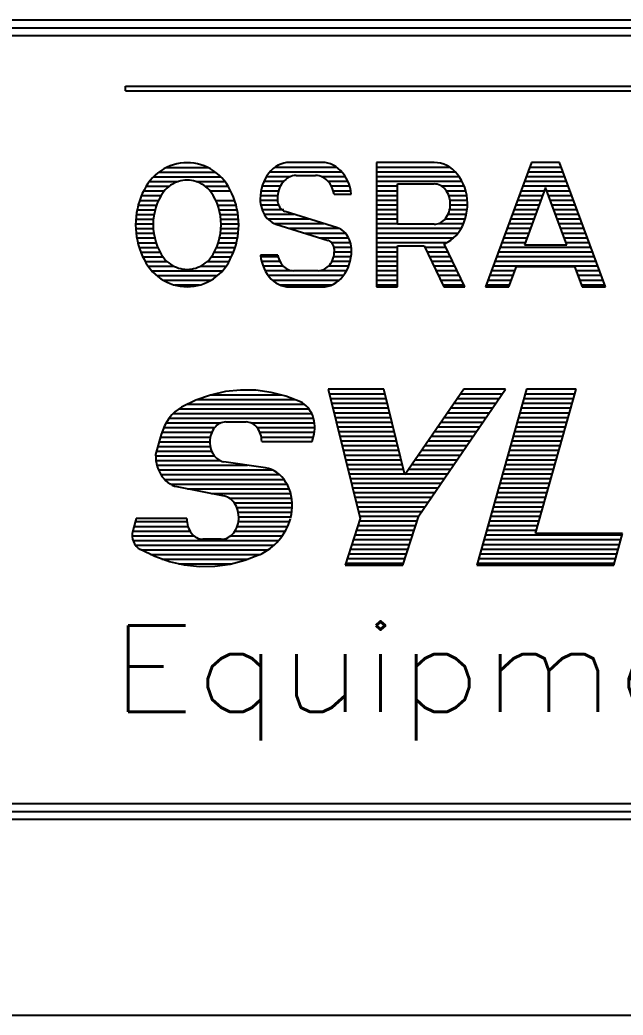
# Model space of a CAD drawing. Extents: x 0 to 420, y 0 to 297.
# Drawn here: x 140.13 to 155.54, y 0 to 25.4 of the extents above; entities that cross this region are included whole.
import ezdxf
from ezdxf.enums import TextEntityAlignment as Align

# ---------------------------------------------------------------- set-up
doc = ezdxf.new("R2010")
doc.units = 0
doc.header["$LTSCALE"] = 25
doc.layers.get('0').update_dxf_attribs({"linetype": 'CONTINUOUS'})
for name, color, linetype in [('255', 7, 'CONTINUOUS'), ('ECS_LEV_PG_FRAME', 7, 'CONTINUOUS'), ('ECS_LEV_PH_DATA', 7, 'CONTINUOUS'), ('ECS_LEV_PH_LOGO', 7, 'CONTINUOUS'), ('ECS_LXV_TEXT', 7, 'CONTINUOUS')]:
    doc.layers.add(name, color=color, linetype=linetype)
doc.styles.get("Standard").update_dxf_attribs({"font": 'romans.shx'})

# ---------------------------------------------------------------- blocks, each defined once
blk = doc.blocks.new('__TEXT_')
blk = doc.blocks.new('*X9')
at = {"layer": '255', "color": 0, "linetype": 'ByBlock'}
for p, q in [((9.62514, 1.28634), (9.66475, 1.28634)), ((9.6262, 1.29009), (9.66581, 1.29009)), ((9.62303, 1.27884), (9.66263, 1.27884)), ((9.62409, 1.28259), (9.66369, 1.28259)), ((9.62091, 1.27134), (9.66052, 1.27134)), ((9.62197, 1.27509), (9.66157, 1.27509)), ((9.61879, 1.26384), (9.6584, 1.26384)), ((9.61985, 1.26759), (9.65946, 1.26759)), ((9.61667, 1.25634), (9.65628, 1.25634)), ((9.61773, 1.26009), (9.65734, 1.26009)), ((9.61456, 1.24884), (9.65416, 1.24884)), ((9.61562, 1.25259), (9.65522, 1.25259)), ((9.61244, 1.24134), (9.65204, 1.24134)), ((9.6135, 1.24509), (9.6531, 1.24509)), ((9.61032, 1.23384), (9.64993, 1.23384)), ((9.61138, 1.23759), (9.65099, 1.23759)), ((9.60714, 1.22259), (9.64675, 1.22259)), ((9.6082, 1.22634), (9.64781, 1.22634)), ((9.60926, 1.23009), (9.64887, 1.23009)), ((9.60503, 1.21509), (9.64463, 1.21509)), ((9.60609, 1.21884), (9.64569, 1.21884)), ((9.60291, 1.20759), (9.64252, 1.20759)), ((9.60397, 1.21134), (9.64357, 1.21134)), ((9.60079, 1.20009), (9.6404, 1.20009)), ((9.60185, 1.20384), (9.64146, 1.20384)), ((9.59867, 1.19259), (9.63828, 1.19259)), ((9.59973, 1.19634), (9.63934, 1.19634)), ((9.59656, 1.18509), (9.63616, 1.18509)), ((9.59762, 1.18884), (9.63722, 1.18884)), ((9.59444, 1.17759), (9.70366, 1.17759)), ((9.5955, 1.18134), (9.6351, 1.18134)), ((9.59232, 1.17009), (9.70155, 1.17009)), ((9.59338, 1.17384), (9.70261, 1.17384)), ((9.5902, 1.16259), (9.69943, 1.16259)), ((9.59126, 1.16634), (9.70049, 1.16634)), ((9.58809, 1.15509), (9.69731, 1.15509)), ((9.58914, 1.15884), (9.69837, 1.15884))]:
    blk.add_line(p, q, dxfattribs=at)
blk = doc.blocks.new('*X8')
at = {"layer": '255', "color": 0, "linetype": 'ByBlock'}
for p, q in [((9.47002, 1.29009), (9.51441, 1.29009)), ((9.47094, 1.28634), (9.51533, 1.28634)), ((9.57208, 1.28634), (9.60544, 1.28634)), ((9.57466, 1.29009), (9.60801, 1.29009)), ((9.47186, 1.28259), (9.51625, 1.28259)), ((9.47279, 1.27884), (9.51717, 1.27884)), ((9.56694, 1.27884), (9.6003, 1.27884)), ((9.56951, 1.28259), (9.60287, 1.28259)), ((9.47371, 1.27509), (9.5181, 1.27509)), ((9.47463, 1.27134), (9.51902, 1.27134)), ((9.5618, 1.27134), (9.59515, 1.27134)), ((9.56437, 1.27509), (9.59772, 1.27509)), ((9.47556, 1.26759), (9.51994, 1.26759)), ((9.47648, 1.26384), (9.52087, 1.26384)), ((9.55666, 1.26384), (9.59001, 1.26384)), ((9.55923, 1.26759), (9.59258, 1.26759)), ((9.4774, 1.26009), (9.52179, 1.26009)), ((9.47832, 1.25634), (9.52271, 1.25634)), ((9.55151, 1.25634), (9.58487, 1.25634)), ((9.55408, 1.26009), (9.58744, 1.26009)), ((9.47925, 1.25259), (9.52364, 1.25259)), ((9.48017, 1.24884), (9.52456, 1.24884)), ((9.54637, 1.24884), (9.57972, 1.24884)), ((9.54894, 1.25259), (9.5823, 1.25259)), ((9.48109, 1.24509), (9.52548, 1.24509)), ((9.48202, 1.24134), (9.52641, 1.24134)), ((9.54123, 1.24134), (9.57458, 1.24134)), ((9.5438, 1.24509), (9.57715, 1.24509)), ((9.48294, 1.23759), (9.52733, 1.23759)), ((9.48386, 1.23384), (9.52825, 1.23384)), ((9.53608, 1.23384), (9.56944, 1.23384)), ((9.53866, 1.23759), (9.57201, 1.23759)), ((9.48479, 1.23009), (9.52917, 1.23009)), ((9.48571, 1.22634), (9.5301, 1.22634)), ((9.48663, 1.22259), (9.56172, 1.22259)), ((9.53094, 1.22634), (9.5643, 1.22634)), ((9.53351, 1.23009), (9.56687, 1.23009)), ((9.48756, 1.21884), (9.55915, 1.21884)), ((9.48848, 1.21509), (9.55658, 1.21509)), ((9.4894, 1.21134), (9.55401, 1.21134)), ((9.49032, 1.20759), (9.55144, 1.20759)), ((9.49125, 1.20384), (9.54887, 1.20384)), ((9.49217, 1.20009), (9.5463, 1.20009)), ((9.49309, 1.19634), (9.54372, 1.19634)), ((9.49402, 1.19259), (9.54122, 1.19259)), ((9.49274, 1.18509), (9.53882, 1.18509)), ((9.49394, 1.18884), (9.54002, 1.18884)), ((9.49034, 1.17759), (9.53642, 1.17759)), ((9.49154, 1.18134), (9.53762, 1.18134)), ((9.48794, 1.17009), (9.53402, 1.17009)), ((9.48914, 1.17384), (9.53522, 1.17384)), ((9.48554, 1.16259), (9.53162, 1.16259)), ((9.48674, 1.16634), (9.53282, 1.16634)), ((9.48314, 1.15509), (9.52922, 1.15509)), ((9.48434, 1.15884), (9.53042, 1.15884))]:
    blk.add_line(p, q, dxfattribs=at)
blk = doc.blocks.new('*X7')
at = {"layer": '255', "color": 0, "linetype": 'ByBlock'}
for p, q in [((9.37577, 1.28943), (9.43141, 1.28943)), ((9.3498, 1.27818), (9.4536, 1.27818)), ((9.35656, 1.28193), (9.44994, 1.28193)), ((9.36482, 1.28568), (9.44238, 1.28568)), ((9.34228, 1.27068), (9.45732, 1.27068)), ((9.3454, 1.27443), (9.45593, 1.27443)), ((9.3378, 1.26318), (9.37848, 1.26318)), ((9.33984, 1.26693), (9.38335, 1.26693)), ((9.40719, 1.26693), (9.45805, 1.26693)), ((9.41225, 1.26318), (9.45835, 1.26318)), ((9.3353, 1.25568), (9.37503, 1.25568)), ((9.33641, 1.25943), (9.37617, 1.25943)), ((9.41447, 1.25943), (9.45811, 1.25943)), ((9.41569, 1.25568), (9.45729, 1.25568)), ((9.33318, 1.24818), (9.37492, 1.24818)), ((9.33424, 1.25193), (9.37464, 1.25193)), ((9.33135, 1.24068), (9.37813, 1.24068)), ((9.33212, 1.24443), (9.37596, 1.24443)), ((9.33166, 1.23693), (9.3829, 1.23693)), ((9.33232, 1.23318), (9.40453, 1.23318)), ((9.33368, 1.22943), (9.42439, 1.22943)), ((9.33559, 1.22568), (9.43005, 1.22568)), ((9.33841, 1.22193), (9.43357, 1.22193)), ((9.34312, 1.21818), (9.43609, 1.21818)), ((9.35688, 1.21443), (9.43788, 1.21443)), ((9.37591, 1.21068), (9.43904, 1.21068)), ((9.39013, 1.20693), (9.43995, 1.20693)), ((9.39423, 1.20318), (9.44027, 1.20318)), ((9.39624, 1.19943), (9.44034, 1.19943)), ((9.39725, 1.19568), (9.43998, 1.19568)), ((9.39759, 1.19193), (9.43927, 1.19193)), ((9.31412, 1.18443), (9.35712, 1.18443)), ((9.31518, 1.18818), (9.35638, 1.18818)), ((9.39648, 1.18443), (9.43669, 1.18443)), ((9.39736, 1.18818), (9.43816, 1.18818)), ((9.31263, 1.17693), (9.36197, 1.17693)), ((9.31307, 1.18068), (9.35875, 1.18068)), ((9.39131, 1.17693), (9.43246, 1.17693)), ((9.39473, 1.18068), (9.43481, 1.18068)), ((9.31329, 1.17318), (9.42953, 1.17318)), ((9.31526, 1.16943), (9.42587, 1.16943)), ((9.31972, 1.16568), (9.42115, 1.16568)), ((9.32722, 1.16193), (9.41462, 1.16193)), ((9.33633, 1.15818), (9.4052, 1.15818)), ((9.34988, 1.15443), (9.392, 1.15443))]:
    blk.add_line(p, q, dxfattribs=at)
blk = doc.blocks.new('*X5')
at = {"layer": '255', "color": 0, "linetype": 'ByBlock'}
for p, q in [((9.62993, 1.4709), (9.65512, 1.4709)), ((9.62716, 1.4634), (9.65789, 1.4634)), ((9.62854, 1.46715), (9.65651, 1.46715)), ((9.62439, 1.4559), (9.66066, 1.4559)), ((9.62577, 1.45965), (9.65928, 1.45965)), ((9.62024, 1.44465), (9.63886, 1.44465)), ((9.62162, 1.4484), (9.64024, 1.4484)), ((9.623, 1.45215), (9.64163, 1.45215)), ((9.64343, 1.45215), (9.66205, 1.45215)), ((9.64481, 1.4484), (9.66343, 1.4484)), ((9.6462, 1.44465), (9.66482, 1.44465)), ((9.61747, 1.43715), (9.63609, 1.43715)), ((9.61885, 1.4409), (9.63747, 1.4409)), ((9.64758, 1.4409), (9.6662, 1.4409)), ((9.64896, 1.43715), (9.66759, 1.43715)), ((9.6147, 1.42965), (9.63332, 1.42965)), ((9.61608, 1.4334), (9.6347, 1.4334)), ((9.65035, 1.4334), (9.66897, 1.4334)), ((9.65173, 1.42965), (9.67035, 1.42965)), ((9.61193, 1.42215), (9.63055, 1.42215)), ((9.61331, 1.4259), (9.63193, 1.4259)), ((9.65312, 1.4259), (9.67174, 1.4259)), ((9.6545, 1.42215), (9.67312, 1.42215)), ((9.60916, 1.41465), (9.62778, 1.41465)), ((9.61054, 1.4184), (9.62916, 1.4184)), ((9.65589, 1.4184), (9.67451, 1.4184)), ((9.65727, 1.41465), (9.67589, 1.41465)), ((9.60639, 1.40715), (9.67866, 1.40715)), ((9.60777, 1.4109), (9.62639, 1.4109)), ((9.65866, 1.4109), (9.67728, 1.4109)), ((9.60362, 1.39965), (9.68143, 1.39965)), ((9.605, 1.4034), (9.68005, 1.4034)), ((9.60085, 1.39215), (9.6842, 1.39215)), ((9.60224, 1.3959), (9.68282, 1.3959)), ((9.59808, 1.38465), (9.6167, 1.38465)), ((9.59947, 1.3884), (9.61809, 1.3884)), ((9.66696, 1.3884), (9.68559, 1.3884)), ((9.66835, 1.38465), (9.68697, 1.38465)), ((9.59531, 1.37715), (9.61393, 1.37715)), ((9.5967, 1.3809), (9.61532, 1.3809)), ((9.66973, 1.3809), (9.68835, 1.3809)), ((9.67112, 1.37715), (9.68974, 1.37715))]:
    blk.add_line(p, q, dxfattribs=at)
blk = doc.blocks.new('*X4')
at = {"layer": '255', "color": 0, "linetype": 'ByBlock'}
for p, q in [((9.50747, 1.4709), (9.56575, 1.4709)), ((9.50747, 1.46715), (9.57033, 1.46715)), ((9.50747, 1.4634), (9.57347, 1.4634)), ((9.50747, 1.45965), (9.57587, 1.45965)), ((9.50747, 1.4559), (9.52443, 1.4559)), ((9.55934, 1.4559), (9.57747, 1.4559)), ((9.50747, 1.45215), (9.52443, 1.45215)), ((9.50747, 1.4484), (9.52443, 1.4484)), ((9.50747, 1.44465), (9.52443, 1.44465)), ((9.56316, 1.45215), (9.57871, 1.45215)), ((9.56517, 1.4484), (9.57958, 1.4484)), ((9.56619, 1.44465), (9.57998, 1.44465)), ((9.50747, 1.4409), (9.52443, 1.4409)), ((9.50747, 1.43715), (9.52443, 1.43715)), ((9.56604, 1.43715), (9.57987, 1.43715)), ((9.56653, 1.4409), (9.5802, 1.4409)), ((9.50747, 1.4334), (9.52443, 1.4334)), ((9.50747, 1.42965), (9.52443, 1.42965)), ((9.56236, 1.42965), (9.57837, 1.42965)), ((9.56473, 1.4334), (9.57945, 1.4334)), ((9.50747, 1.4259), (9.52443, 1.4259)), ((9.50747, 1.42215), (9.57522, 1.42215)), ((9.55677, 1.4259), (9.57706, 1.4259)), ((9.50747, 1.4184), (9.57265, 1.4184)), ((9.50747, 1.41465), (9.56919, 1.41465)), ((9.50747, 1.4109), (9.56404, 1.4109)), ((9.50747, 1.40715), (9.52443, 1.40715)), ((9.54614, 1.40715), (9.56275, 1.40715)), ((9.50747, 1.4034), (9.52443, 1.4034)), ((9.50747, 1.39965), (9.52443, 1.39965)), ((9.54794, 1.4034), (9.56455, 1.4034)), ((9.54974, 1.39965), (9.56635, 1.39965)), ((9.50747, 1.3959), (9.52443, 1.3959)), ((9.50747, 1.39215), (9.52443, 1.39215)), ((9.55154, 1.3959), (9.56815, 1.3959)), ((9.55334, 1.39215), (9.56995, 1.39215)), ((9.50747, 1.3884), (9.52443, 1.3884)), ((9.50747, 1.38465), (9.52443, 1.38465)), ((9.55514, 1.3884), (9.57175, 1.3884)), ((9.55694, 1.38465), (9.57355, 1.38465)), ((9.50747, 1.3809), (9.52443, 1.3809)), ((9.50747, 1.37715), (9.52443, 1.37715)), ((9.55874, 1.3809), (9.57535, 1.3809)), ((9.56054, 1.37715), (9.57715, 1.37715))]:
    blk.add_line(p, q, dxfattribs=at)
blk = doc.blocks.new('*X3')
at = {"layer": '255', "color": 0, "linetype": 'ByBlock'}
for p, q in [((9.42647, 1.4709), (9.4758, 1.4709)), ((9.41966, 1.4634), (9.439, 1.4634)), ((9.42245, 1.46715), (9.47994, 1.46715)), ((9.46344, 1.4634), (9.4828, 1.4634)), ((9.41638, 1.4559), (9.43104, 1.4559)), ((9.41779, 1.45965), (9.43367, 1.45965)), ((9.46882, 1.45965), (9.48473, 1.45965)), ((9.47144, 1.4559), (9.48607, 1.4559)), ((9.41484, 1.44465), (9.42852, 1.44465)), ((9.41488, 1.4484), (9.42857, 1.4484)), ((9.4154, 1.45215), (9.42947, 1.45215)), ((9.42905, 1.44465), (9.42905, 1.44465)), ((9.47311, 1.45215), (9.48711, 1.45215)), ((9.4153, 1.4409), (9.4294, 1.4409)), ((9.41621, 1.43715), (9.43175, 1.43715)), ((9.4314, 1.4409), (9.4314, 1.4409)), ((9.43192, 1.43715), (9.43374, 1.43715)), ((9.41795, 1.4334), (9.44156, 1.4334)), ((9.42076, 1.42965), (9.45359, 1.42965)), ((9.42623, 1.4259), (9.46562, 1.4259)), ((9.43812, 1.42215), (9.47661, 1.42215)), ((9.47661, 1.42215), (9.47749, 1.42215)), ((9.45015, 1.4184), (9.47895, 1.4184)), ((9.46218, 1.41465), (9.4813, 1.41465)), ((9.47895, 1.4184), (9.48258, 1.4184)), ((9.4813, 1.41465), (9.48517, 1.41465)), ((9.47148, 1.4109), (9.48364, 1.4109)), ((9.47377, 1.40715), (9.48598, 1.40715)), ((9.48364, 1.4109), (9.48672, 1.4109)), ((9.48598, 1.40715), (9.48756, 1.40715)), ((9.41514, 1.39965), (9.42908, 1.39965)), ((9.47333, 1.39965), (9.48739, 1.39965)), ((9.47396, 1.4034), (9.48764, 1.4034)), ((9.41588, 1.3959), (9.43045, 1.3959)), ((9.41699, 1.39215), (9.433, 1.39215)), ((9.46933, 1.39215), (9.48553, 1.39215)), ((9.47196, 1.3959), (9.48656, 1.3959)), ((9.41876, 1.3884), (9.43973, 1.3884)), ((9.42111, 1.38465), (9.48135, 1.38465)), ((9.462, 1.3884), (9.48375, 1.3884)), ((9.4245, 1.3809), (9.47794, 1.3809)), ((9.43022, 1.37715), (9.47234, 1.37715))]:
    blk.add_line(p, q, dxfattribs=at)
blk = doc.blocks.new('*X2')
at = {"layer": '255', "color": 0, "linetype": 'ByBlock'}
for p, q in [((9.34015, 1.47069), (9.37293, 1.47069)), ((9.32969, 1.46319), (9.38344, 1.46319)), ((9.33392, 1.46694), (9.37903, 1.46694)), ((9.32381, 1.45569), (9.3421, 1.45569)), ((9.32645, 1.45944), (9.34939, 1.45944)), ((9.3638, 1.45944), (9.38662, 1.45944)), ((9.37083, 1.45569), (9.3892, 1.45569)), ((9.3201, 1.44819), (9.33555, 1.44819)), ((9.32168, 1.45194), (9.33812, 1.45194)), ((9.37476, 1.45194), (9.39135, 1.45194)), ((9.37744, 1.44819), (9.37746, 1.44819)), ((9.31658, 1.43694), (9.33089, 1.43694)), ((9.31754, 1.44069), (9.33215, 1.44069)), ((9.31857, 1.44444), (9.3336, 1.44444)), ((9.37944, 1.44444), (9.39434, 1.44444)), ((9.38085, 1.44069), (9.39554, 1.44069)), ((9.38211, 1.43694), (9.39636, 1.43694)), ((9.31556, 1.42944), (9.32952, 1.42944)), ((9.3159, 1.43319), (9.3301, 1.43319)), ((9.3829, 1.43319), (9.39711, 1.43319)), ((9.38349, 1.42944), (9.39745, 1.42944)), ((9.31535, 1.42569), (9.32939, 1.42569)), ((9.31548, 1.42194), (9.32944, 1.42194)), ((9.38357, 1.42194), (9.39753, 1.42194)), ((9.38362, 1.42569), (9.39766, 1.42569)), ((9.31578, 1.41819), (9.32986, 1.41819)), ((9.31636, 1.41444), (9.33059, 1.41444)), ((9.38241, 1.41444), (9.39677, 1.41444)), ((9.38315, 1.41819), (9.39723, 1.41819)), ((9.31717, 1.41069), (9.33165, 1.41069)), ((9.31816, 1.40694), (9.33306, 1.40694)), ((9.37993, 1.40694), (9.39486, 1.40694)), ((9.38138, 1.41069), (9.39582, 1.41069)), ((9.31955, 1.40319), (9.33481, 1.40319)), ((9.32102, 1.39944), (9.33705, 1.39944)), ((9.37599, 1.39944), (9.39192, 1.39944)), ((9.3782, 1.40319), (9.39346, 1.40319)), ((9.32303, 1.39569), (9.34045, 1.39569)), ((9.32529, 1.39194), (9.34591, 1.39194)), ((9.36698, 1.39194), (9.38759, 1.39194)), ((9.37242, 1.39569), (9.38998, 1.39569)), ((9.32842, 1.38819), (9.38478, 1.38819)), ((9.33236, 1.38444), (9.38072, 1.38444)), ((9.33772, 1.38069), (9.37536, 1.38069)), ((9.34637, 1.37694), (9.36648, 1.37694))]:
    blk.add_line(p, q, dxfattribs=at)
blk = doc.blocks.new('osilogo')
at = {"layer": '255', "color": 7, "linetype": 'Continuous'}
for p, q in [((0.02517, 0.50584), (0.02517, 0.50959)), ((0.02517, 0.50959), (1.19602, 0.50959)), ((0.02517, 0.50584), (1.19227, 0.50584)), ((0.18237, 0.44863), (0.15607, 0.44863)), ((0.22546, 0.44863), (0.22546, 0.34935)), ((0.27159, 0.44863), (0.22546, 0.44863)), ((0.3493, 0.44863), (0.31264, 0.34935)), ((0.37172, 0.44863), (0.3493, 0.44863)), ((0.40838, 0.34935), (0.37172, 0.44863)), ((0.16146, 0.43827), (0.17699, 0.43827)), ((0.24242, 0.43154), (0.27159, 0.43154)), ((0.24242, 0.39931), (0.24242, 0.43154)), ((0.19167, 0.42332), (0.20545, 0.42332)), ((0.36051, 0.42857), (0.34364, 0.38288)), ((0.37738, 0.38288), (0.36051, 0.42857)), ((0.19434, 0.39653), (0.15274, 0.4095)), ((0.14533, 0.39948), (0.18693, 0.38651)), ((0.27159, 0.39931), (0.24242, 0.39931)), ((0.24242, 0.38223), (0.2636, 0.38223)), ((0.24242, 0.34935), (0.24242, 0.38223)), ((0.2636, 0.38223), (0.27938, 0.34935)), ((0.27978, 0.38311), (0.27992, 0.38367)), ((0.29599, 0.34935), (0.27978, 0.38311)), ((0.27992, 0.38367), (0.28267, 0.38525)), ((0.34364, 0.38288), (0.37738, 0.38288)), ((0.14683, 0.37466), (0.133, 0.37466)), ((0.33126, 0.34935), (0.33733, 0.36579)), ((0.33733, 0.36579), (0.38369, 0.36579)), ((0.38369, 0.36579), (0.38976, 0.34935)), ((0.17907, 0.36231), (0.15938, 0.36231)), ((0.15607, 0.34935), (0.18237, 0.34935)), ((0.22546, 0.34935), (0.24242, 0.34935)), ((0.27938, 0.34935), (0.29599, 0.34935)), ((0.31264, 0.34935), (0.33126, 0.34935)), ((0.38976, 0.34935), (0.40838, 0.34935)), ((0.18708, 0.26781), (0.21249, 0.16458)), ((0.23147, 0.26781), (0.18708, 0.26781)), ((0.2483, 0.19941), (0.23147, 0.26781)), ((0.29521, 0.26781), (0.2483, 0.19941)), ((0.25926, 0.16673), (0.32857, 0.26781)), ((0.32857, 0.26781), (0.29521, 0.26781)), ((0.34525, 0.26781), (0.30561, 0.12744)), ((0.38485, 0.26781), (0.34525, 0.26781)), ((0.35236, 0.15274), (0.38485, 0.26781)), ((0.10528, 0.24165), (0.12159, 0.24165)), ((0.05383, 0.23159), (0.04933, 0.21565)), ((0.13394, 0.22606), (0.17426, 0.22606)), ((0.17426, 0.22606), (0.17537, 0.22998)), ((0.13706, 0.20497), (0.10376, 0.20997)), ((0.06635, 0.19008), (0.10389, 0.18268)), ((0.24668, 0.12744), (0.25926, 0.16673)), ((0.03389, 0.16471), (0.0311, 0.15482)), ((0.07418, 0.16471), (0.03389, 0.16471)), ((0.21249, 0.16458), (0.2006, 0.12744)), ((0.42198, 0.15274), (0.35236, 0.15274)), ((0.41484, 0.12744), (0.42198, 0.15274)), ((0.10173, 0.14808), (0.08708, 0.14808)), ((0.2006, 0.12744), (0.24668, 0.12744)), ((0.30561, 0.12744), (0.41484, 0.12744))]:
    blk.add_line(p, q, dxfattribs=at)
for points in [[(0.10739, 0.42932, 0), (0.10578, 0.43185, 0), (0.10399, 0.43423, 0), (0.10205, 0.43645, 0), (0.09997, 0.43849, 0), (0.09776, 0.44036, 0), (0.09545, 0.44204, 0), (0.09303, 0.44353, 0), (0.09054, 0.44483, 0), (0.08797, 0.44593, 0), (0.08534, 0.44683, 0), (0.08267, 0.44754, 0), (0.07996, 0.44804, 0), (0.07723, 0.44835, 0), (0.07449, 0.44845, 0), (0.07175, 0.44835, 0), (0.06902, 0.44804, 0), (0.06631, 0.44754, 0), (0.06363, 0.44683, 0), (0.06101, 0.44593, 0), (0.05844, 0.44483, 0), (0.05594, 0.44353, 0), (0.05353, 0.44204, 0), (0.05121, 0.44036, 0), (0.04901, 0.43849, 0), (0.04693, 0.43645, 0), (0.04499, 0.43423, 0), (0.0432, 0.43185, 0), (0.04158, 0.42932, 0)], [(0.15607, 0.44863, 0), (0.15379, 0.44849, 0), (0.15153, 0.44807, 0), (0.14932, 0.44738, 0), (0.14717, 0.44641, 0), (0.1451, 0.44519, 0), (0.14314, 0.44373, 0), (0.14131, 0.44202, 0), (0.13962, 0.44011, 0), (0.13808, 0.43799, 0), (0.13672, 0.4357, 0), (0.13555, 0.43325, 0), (0.13457, 0.43067, 0), (0.1338, 0.42798, 0), (0.13325, 0.42521, 0), (0.13291, 0.42239, 0), (0.1328, 0.41954, 0)], [(0.20545, 0.42332, 0), (0.20505, 0.42607, 0), (0.20445, 0.42876, 0), (0.20364, 0.43136, 0), (0.20263, 0.43385, 0), (0.20144, 0.43622, 0), (0.20007, 0.43842, 0), (0.19854, 0.44046, 0), (0.19687, 0.4423, 0), (0.19505, 0.44393, 0), (0.19312, 0.44534, 0), (0.19109, 0.44651, 0), (0.18899, 0.44743, 0), (0.18682, 0.44809, 0), (0.18461, 0.44849, 0), (0.18237, 0.44863, 0)], [(0.28267, 0.38525, 0), (0.28495, 0.38673, 0), (0.28711, 0.38848, 0), (0.28912, 0.39048, 0), (0.29097, 0.39272, 0), (0.29264, 0.39517, 0), (0.2941, 0.3978, 0), (0.29536, 0.40061, 0), (0.2964, 0.40355, 0), (0.2972, 0.4066, 0), (0.29776, 0.40974, 0), (0.29808, 0.41293, 0), (0.29815, 0.41614, 0), (0.29797, 0.41935, 0), (0.29754, 0.42251, 0), (0.29687, 0.42562, 0), (0.29597, 0.42862, 0), (0.29483, 0.43151, 0), (0.29348, 0.43424, 0), (0.29192, 0.4368, 0), (0.29017, 0.43915, 0), (0.28825, 0.44129, 0), (0.28617, 0.44318, 0), (0.28396, 0.44481, 0), (0.28163, 0.44617, 0), (0.2792, 0.44724, 0), (0.27671, 0.44801, 0), (0.27416, 0.44847, 0), (0.27159, 0.44863, 0)], [(0.16146, 0.43827, 0), (0.15999, 0.43818, 0), (0.15854, 0.43791, 0), (0.15711, 0.43747, 0), (0.15572, 0.43685, 0), (0.15439, 0.43606, 0), (0.15313, 0.43512, 0), (0.15195, 0.43402, 0), (0.15086, 0.43279, 0), (0.14987, 0.43142, 0), (0.149, 0.42995, 0), (0.14824, 0.42837, 0), (0.14761, 0.42671, 0), (0.14712, 0.42498, 0), (0.14676, 0.42319, 0), (0.14654, 0.42137, 0), (0.14647, 0.41954, 0)], [(0.19167, 0.42332, 0), (0.1913, 0.42509, 0), (0.1908, 0.42681, 0), (0.19017, 0.42846, 0), (0.18941, 0.43002, 0), (0.18853, 0.43149, 0), (0.18754, 0.43284, 0), (0.18646, 0.43406, 0), (0.18528, 0.43515, 0), (0.18402, 0.43608, 0), (0.1827, 0.43686, 0), (0.18132, 0.43747, 0), (0.1799, 0.43792, 0), (0.17845, 0.43818, 0), (0.17699, 0.43827, 0)], [(0.04158, 0.42932, 0), (0.04008, 0.42659, 0), (0.03871, 0.42378, 0), (0.03749, 0.42087, 0), (0.03642, 0.4179, 0), (0.0355, 0.41485, 0), (0.03474, 0.41175, 0), (0.03415, 0.4086, 0), (0.03372, 0.40542, 0), (0.03346, 0.40221, 0), (0.03338, 0.39899, 0), (0.03346, 0.39577, 0), (0.03372, 0.39256, 0), (0.03415, 0.38938, 0), (0.03474, 0.38623, 0), (0.0355, 0.38313, 0), (0.03642, 0.38008, 0), (0.03749, 0.3771, 0), (0.03871, 0.3742, 0), (0.04008, 0.37138, 0), (0.04158, 0.36866, 0)], [(0.09531, 0.42238, 0), (0.09428, 0.42399, 0), (0.09315, 0.4255, 0), (0.09193, 0.42691, 0), (0.09061, 0.42822, 0), (0.08922, 0.42941, 0), (0.08776, 0.43048, 0), (0.08623, 0.43144, 0), (0.08465, 0.43227, 0), (0.08303, 0.43298, 0), (0.08137, 0.43356, 0), (0.07967, 0.43401, 0), (0.07796, 0.43434, 0), (0.07623, 0.43453, 0), (0.07449, 0.4346, 0), (0.07275, 0.43453, 0), (0.07102, 0.43434, 0), (0.06931, 0.43401, 0), (0.06761, 0.43356, 0), (0.06595, 0.43298, 0), (0.06432, 0.43227, 0), (0.06274, 0.43144, 0), (0.06122, 0.43048, 0), (0.05975, 0.42941, 0), (0.05836, 0.42822, 0), (0.05705, 0.42691, 0), (0.05582, 0.4255, 0), (0.05469, 0.42399, 0), (0.05367, 0.42238, 0)], [(0.10739, 0.36866, 0), (0.1089, 0.37138, 0), (0.11026, 0.3742, 0), (0.11149, 0.3771, 0), (0.11256, 0.38008, 0), (0.11348, 0.38313, 0), (0.11423, 0.38623, 0), (0.11483, 0.38938, 0), (0.11526, 0.39256, 0), (0.11551, 0.39577, 0), (0.1156, 0.39899, 0), (0.11551, 0.40221, 0), (0.11526, 0.40542, 0), (0.11483, 0.4086, 0), (0.11423, 0.41175, 0), (0.11348, 0.41485, 0), (0.11256, 0.4179, 0), (0.11149, 0.42087, 0), (0.11026, 0.42378, 0), (0.1089, 0.42659, 0), (0.10739, 0.42932, 0)], [(0.27159, 0.39931, 0), (0.27286, 0.39939, 0), (0.27411, 0.39962, 0), (0.27534, 0.40001, 0), (0.27653, 0.40054, 0), (0.27767, 0.40122, 0), (0.27875, 0.40203, 0), (0.27977, 0.40297, 0), (0.28071, 0.40403, 0), (0.28156, 0.40521, 0), (0.28231, 0.40648, 0), (0.28296, 0.40783, 0), (0.2835, 0.40926, 0), (0.28393, 0.41075, 0), (0.28424, 0.41228, 0), (0.28442, 0.41385, 0), (0.28448, 0.41543, 0), (0.28442, 0.41701, 0), (0.28424, 0.41857, 0), (0.28393, 0.4201, 0), (0.2835, 0.42159, 0), (0.28296, 0.42302, 0), (0.28231, 0.42438, 0), (0.28156, 0.42565, 0), (0.28071, 0.42682, 0), (0.27977, 0.42788, 0), (0.27875, 0.42882, 0), (0.27767, 0.42964, 0), (0.27653, 0.43031, 0), (0.27534, 0.43085, 0), (0.27411, 0.43123, 0), (0.27286, 0.43146, 0), (0.27159, 0.43154, 0)], [(0.05367, 0.42238, 0), (0.05205, 0.41936, 0), (0.05065, 0.41619, 0), (0.04948, 0.4129, 0), (0.04856, 0.40952, 0), (0.0479, 0.40605, 0), (0.04749, 0.40253, 0), (0.04736, 0.39899, 0), (0.04749, 0.39544, 0), (0.0479, 0.39193, 0), (0.04856, 0.38846, 0), (0.04948, 0.38507, 0), (0.05065, 0.38179, 0), (0.05205, 0.37862, 0), (0.05367, 0.3756, 0)], [(0.09531, 0.3756, 0), (0.09693, 0.37862, 0), (0.09833, 0.38179, 0), (0.0995, 0.38507, 0), (0.10042, 0.38846, 0), (0.10108, 0.39193, 0), (0.10148, 0.39544, 0), (0.10162, 0.39899, 0), (0.10148, 0.40253, 0), (0.10108, 0.40605, 0), (0.10042, 0.40952, 0), (0.0995, 0.4129, 0), (0.09833, 0.41619, 0), (0.09693, 0.41936, 0), (0.09531, 0.42238, 0)], [(0.1328, 0.41954, 0), (0.13287, 0.41758, 0), (0.1331, 0.41564, 0), (0.13346, 0.41374, 0), (0.13397, 0.41189, 0), (0.13462, 0.41011, 0), (0.1354, 0.40841, 0), (0.1363, 0.40681, 0), (0.13733, 0.40533, 0), (0.13845, 0.40397, 0), (0.13968, 0.40276, 0), (0.14099, 0.40169, 0), (0.14238, 0.40079, 0), (0.14383, 0.40005, 0), (0.14533, 0.39948, 0)], [(0.14647, 0.41954, 0), (0.1465, 0.41856, 0), (0.14662, 0.41759, 0), (0.1468, 0.41664, 0), (0.14705, 0.41571, 0), (0.14738, 0.41482, 0), (0.14777, 0.41397, 0), (0.14822, 0.41317, 0), (0.14873, 0.41242, 0), (0.1493, 0.41174, 0), (0.14991, 0.41113, 0), (0.15057, 0.4106, 0), (0.15127, 0.41015, 0), (0.15199, 0.40978, 0), (0.15274, 0.4095, 0)], [(0.20565, 0.37844, 0), (0.20558, 0.3802, 0), (0.20538, 0.38195, 0), (0.20505, 0.38367, 0), (0.20459, 0.38534, 0), (0.204, 0.38694, 0), (0.2033, 0.38848, 0), (0.20249, 0.38992, 0), (0.20156, 0.39126, 0), (0.20055, 0.39248, 0), (0.19944, 0.39358, 0), (0.19826, 0.39454, 0), (0.197, 0.39536, 0), (0.1957, 0.39602, 0), (0.19434, 0.39653, 0)], [(0.19198, 0.37844, 0), (0.19195, 0.37923, 0), (0.19186, 0.38001, 0), (0.19171, 0.38078, 0), (0.19151, 0.38152, 0), (0.19125, 0.38224, 0), (0.19093, 0.38292, 0), (0.19057, 0.38357, 0), (0.19016, 0.38416, 0), (0.1897, 0.38471, 0), (0.18921, 0.3852, 0), (0.18868, 0.38563, 0), (0.18812, 0.386, 0), (0.18754, 0.38629, 0), (0.18693, 0.38652, 0)], [(0.05367, 0.3756, 0), (0.05469, 0.37399, 0), (0.05582, 0.37248, 0), (0.05705, 0.37106, 0), (0.05836, 0.36976, 0), (0.05975, 0.36857, 0), (0.06122, 0.3675, 0), (0.06274, 0.36654, 0), (0.06432, 0.36571, 0), (0.06595, 0.365, 0), (0.06761, 0.36442, 0), (0.06931, 0.36396, 0), (0.07102, 0.36364, 0), (0.07275, 0.36345, 0), (0.07449, 0.36338, 0), (0.07623, 0.36345, 0), (0.07796, 0.36364, 0), (0.07967, 0.36396, 0), (0.08137, 0.36442, 0), (0.08303, 0.365, 0), (0.08465, 0.36571, 0), (0.08623, 0.36654, 0), (0.08776, 0.3675, 0), (0.08922, 0.36857, 0), (0.09061, 0.36976, 0), (0.09193, 0.37106, 0), (0.09315, 0.37248, 0), (0.09428, 0.37399, 0), (0.09531, 0.3756, 0)], [(0.133, 0.37466, 0), (0.13339, 0.37191, 0), (0.134, 0.36922, 0), (0.13481, 0.36662, 0), (0.13581, 0.36412, 0), (0.137, 0.36176, 0), (0.13837, 0.35955, 0), (0.1399, 0.35752, 0), (0.14158, 0.35568, 0), (0.14339, 0.35405, 0), (0.14532, 0.35264, 0), (0.14735, 0.35147, 0), (0.14946, 0.35055, 0), (0.15163, 0.34988, 0), (0.15384, 0.34948, 0), (0.15607, 0.34935, 0)], [(0.14683, 0.37466, 0), (0.14717, 0.37318, 0), (0.14763, 0.37175, 0), (0.14819, 0.37039, 0), (0.14886, 0.36909, 0), (0.14962, 0.36789, 0), (0.15046, 0.36677, 0), (0.15139, 0.36577, 0), (0.15239, 0.36487, 0), (0.15346, 0.3641, 0), (0.15458, 0.36347, 0), (0.15574, 0.36296, 0), (0.15693, 0.3626, 0), (0.15815, 0.36238, 0), (0.15938, 0.36231, 0)], [(0.17907, 0.36231, 0), (0.18034, 0.36239, 0), (0.18159, 0.36262, 0), (0.18282, 0.363, 0), (0.18401, 0.36354, 0), (0.18515, 0.36421, 0), (0.18624, 0.36503, 0), (0.18726, 0.36597, 0), (0.1882, 0.36703, 0), (0.18905, 0.36821, 0), (0.1898, 0.36948, 0), (0.19045, 0.37084, 0), (0.19099, 0.37227, 0), (0.19142, 0.37376, 0), (0.19173, 0.37529, 0), (0.19191, 0.37686, 0), (0.19198, 0.37844, 0)], [(0.18237, 0.34935, 0), (0.18466, 0.34949, 0), (0.18691, 0.34991, 0), (0.18913, 0.3506, 0), (0.19128, 0.35156, 0), (0.19334, 0.35278, 0), (0.1953, 0.35425, 0), (0.19714, 0.35595, 0), (0.19883, 0.35787, 0), (0.20036, 0.35999, 0), (0.20172, 0.36228, 0), (0.2029, 0.36473, 0), (0.20388, 0.36731, 0), (0.20464, 0.37, 0), (0.2052, 0.37276, 0), (0.20554, 0.37559, 0), (0.20565, 0.37844, 0)], [(0.04158, 0.36866, 0), (0.0432, 0.36613, 0), (0.04499, 0.36375, 0), (0.04693, 0.36153, 0), (0.04901, 0.35949, 0), (0.05121, 0.35762, 0), (0.05353, 0.35594, 0), (0.05594, 0.35445, 0), (0.05844, 0.35315, 0), (0.06101, 0.35205, 0), (0.06363, 0.35114, 0), (0.06631, 0.35044, 0), (0.06902, 0.34994, 0), (0.07175, 0.34963, 0), (0.07449, 0.34953, 0), (0.07723, 0.34963, 0), (0.07996, 0.34994, 0), (0.08267, 0.35044, 0), (0.08534, 0.35114, 0), (0.08797, 0.35205, 0), (0.09054, 0.35315, 0), (0.09303, 0.35445, 0), (0.09545, 0.35594, 0), (0.09776, 0.35762, 0), (0.09997, 0.35949, 0), (0.10205, 0.36153, 0), (0.10399, 0.36375, 0), (0.10578, 0.36613, 0), (0.10739, 0.36866, 0)], [(0.16493, 0.25764, 0), (0.15331, 0.26216, 0), (0.14141, 0.26526, 0), (0.12932, 0.26692, 0), (0.11715, 0.26712, 0), (0.10503, 0.26586, 0), (0.09306, 0.26315, 0), (0.08135, 0.25902, 0), (0.07002, 0.2535, 0)], [(0.17537, 0.22998, 0), (0.17585, 0.23201, 0), (0.17618, 0.23409, 0), (0.17634, 0.2362, 0), (0.17634, 0.23832, 0), (0.17617, 0.24042, 0), (0.17584, 0.2425, 0), (0.17534, 0.24453, 0), (0.1747, 0.24649, 0), (0.1739, 0.24836, 0), (0.17296, 0.25012, 0), (0.17189, 0.25177, 0), (0.17069, 0.25327, 0), (0.16939, 0.25462, 0), (0.16798, 0.25581, 0), (0.16649, 0.25681, 0), (0.16493, 0.25764, 0)], [(0.07002, 0.2535, 0), (0.0673, 0.25174, 0), (0.06473, 0.24966, 0), (0.06234, 0.24726, 0), (0.06016, 0.24459, 0), (0.05819, 0.24165, 0), (0.05648, 0.23848, 0), (0.05502, 0.23512, 0), (0.05383, 0.23159, 0)], [(0.10528, 0.24165, 0), (0.10404, 0.24158, 0), (0.10281, 0.24135, 0), (0.10161, 0.24098, 0), (0.10044, 0.24046, 0), (0.09932, 0.2398, 0), (0.09826, 0.23901, 0), (0.09726, 0.23809, 0), (0.09633, 0.23706, 0), (0.0955, 0.23592, 0), (0.09475, 0.23468, 0), (0.09411, 0.23335, 0), (0.09357, 0.23196, 0), (0.09314, 0.23051, 0), (0.09283, 0.22901, 0), (0.09263, 0.22748, 0), (0.09256, 0.22593, 0), (0.09261, 0.22438, 0), (0.09277, 0.22285, 0), (0.09306, 0.22134, 0), (0.09346, 0.21987, 0), (0.09398, 0.21846, 0), (0.0946, 0.21712, 0), (0.09532, 0.21586, 0), (0.09614, 0.2147, 0), (0.09704, 0.21364, 0), (0.09802, 0.2127, 0), (0.09907, 0.21187, 0), (0.10018, 0.21119, 0), (0.10134, 0.21064, 0), (0.10254, 0.21023, 0), (0.10376, 0.20997, 0)], [(0.13394, 0.22606, 0), (0.13389, 0.22759, 0), (0.13372, 0.22909, 0), (0.13343, 0.23057, 0), (0.13302, 0.23201, 0), (0.13251, 0.23339, 0), (0.13189, 0.2347, 0), (0.13117, 0.23593, 0), (0.13035, 0.23707, 0), (0.12945, 0.23809, 0), (0.12848, 0.23901, 0), (0.12744, 0.2398, 0), (0.12634, 0.24045, 0), (0.12519, 0.24097, 0), (0.12401, 0.24134, 0), (0.1228, 0.24157, 0), (0.12159, 0.24165, 0)], [(0.04933, 0.21565, 0), (0.04938, 0.21323, 0), (0.04961, 0.21083, 0), (0.05002, 0.20846, 0), (0.05062, 0.20616, 0), (0.05138, 0.20394, 0), (0.05231, 0.20182, 0), (0.0534, 0.19982, 0), (0.05464, 0.19796, 0), (0.05602, 0.19626, 0), (0.05752, 0.19472, 0), (0.05912, 0.19338, 0), (0.06083, 0.19223, 0), (0.06261, 0.19129, 0), (0.06446, 0.19057, 0), (0.06635, 0.19008, 0)], [(0.15701, 0.16496, 0), (0.15769, 0.16784, 0), (0.15814, 0.17079, 0), (0.15836, 0.17378, 0), (0.15833, 0.17678, 0), (0.15807, 0.17977, 0), (0.15757, 0.18271, 0), (0.15684, 0.18557, 0), (0.15588, 0.18833, 0), (0.15472, 0.19095, 0), (0.15334, 0.19342, 0), (0.15178, 0.1957, 0), (0.15005, 0.19778, 0), (0.14816, 0.19964, 0), (0.14613, 0.20125, 0), (0.14399, 0.2026, 0), (0.14174, 0.20367, 0), (0.13942, 0.20447, 0), (0.13706, 0.20497, 0)], [(0.10173, 0.14808, 0), (0.10311, 0.14817, 0), (0.10448, 0.14842, 0), (0.10582, 0.14885, 0), (0.10712, 0.14944, 0), (0.10837, 0.15019, 0), (0.10955, 0.15109, 0), (0.11066, 0.15213, 0), (0.11168, 0.15331, 0), (0.1126, 0.15461, 0), (0.11341, 0.15601, 0), (0.1141, 0.15751, 0), (0.11467, 0.15908, 0), (0.11512, 0.16072, 0), (0.11543, 0.16241, 0), (0.11561, 0.16413, 0), (0.11565, 0.16586, 0), (0.11555, 0.16758, 0), (0.11531, 0.16929, 0), (0.11494, 0.17096, 0), (0.11444, 0.17257, 0), (0.11382, 0.17412, 0), (0.11307, 0.17558, 0), (0.11221, 0.17694, 0), (0.11125, 0.17818, 0), (0.1102, 0.1793, 0), (0.10906, 0.18029, 0), (0.10784, 0.18112, 0), (0.10657, 0.1818, 0), (0.10525, 0.18233, 0), (0.10389, 0.18268, 0)], [(0.07418, 0.16471, 0), (0.07422, 0.1631, 0), (0.07438, 0.1615, 0), (0.07467, 0.15993, 0), (0.07508, 0.15841, 0), (0.07561, 0.15694, 0), (0.07625, 0.15554, 0), (0.077, 0.15423, 0), (0.07785, 0.15302, 0), (0.07879, 0.15192, 0), (0.07981, 0.15095, 0), (0.08091, 0.1501, 0), (0.08207, 0.14939, 0), (0.08328, 0.14883, 0), (0.08452, 0.14842, 0), (0.0858, 0.14817, 0), (0.08708, 0.14808, 0)], [(0.13222, 0.13572, 0), (0.1206, 0.1312, 0), (0.10869, 0.1281, 0), (0.0966, 0.12643, 0), (0.08444, 0.12623, 0), (0.07232, 0.12749, 0), (0.06035, 0.1302, 0), (0.04864, 0.13434, 0), (0.03731, 0.13986, 0)]]:
    blk.add_polyline3d(points, dxfattribs=at)
for centre, radius, start, end in [((0.11351, 0.17671), 0.04505, 294.51641, 344.23282), ((0.04367, 0.15127), 0.01307, 164.23282, 240.85016)]:
    blk.add_arc(centre, radius, start, end, dxfattribs=at)
at = {"layer": '255', "color": 7}
for name in ['*X2', '*X3', '*X4', '*X5', '*X7', '*X8', '*X9']:
    blk.add_blockref(name, (-9.28202, -1.02603), dxfattribs=at)
blk = doc.blocks.new('sylvania')
at = {"xscale": 32, "yscale": 32, "zscale": 32}
blk.add_blockref('osilogo', (2.022, 7.405), dxfattribs=at)
at = {"layer": 'ECS_LXV_TEXT', "color": 7, "linetype": 'Continuous'}
ref = blk.add_blockref('__TEXT_', (0, 0), dxfattribs=at)
ref.add_attrib('ECS_T_TEXT_0.0', 'Equipment Development', dxfattribs={"color": 7, "linetype": 'Continuous', "height": 2.2, "width": 1.2}).set_placement((2.443, 8.842), align=Align.MIDDLE_LEFT)

msp = doc.modelspace()

# ---------------------------------------------------------------- linework, layer by layer
at = {"layer": 'ECS_LEV_PG_FRAME', "color": 7, "linetype": 'Continuous'}
msp.add_line((0, 0), (420, 0), dxfattribs=at)
at = {"layer": 'ECS_LEV_PH_DATA', "linetype": 'Continuous', "ltscale": 0.33}
for p, q in [((5, 25.4), (415, 25.4)), ((5, 25.2), (415, 25.2)), ((5, 25), (415, 25)), ((5, 5.4), (415, 5.4)), ((5, 5.2), (415, 5.2)), ((5, 5), (415, 5))]:
    msp.add_line(p, q, dxfattribs=at)

# ---------------------------------------------------------------- block references
at = {"layer": 'ECS_LEV_PH_LOGO', "color": 7}
msp.add_blockref('sylvania', (140, 0), dxfattribs=at)

doc.saveas('drawing.dxf')
